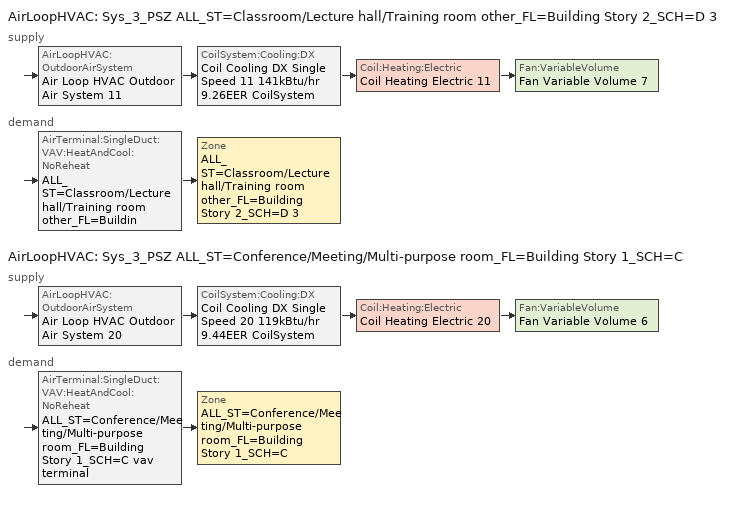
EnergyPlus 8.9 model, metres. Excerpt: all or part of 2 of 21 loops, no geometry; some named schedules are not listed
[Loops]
AirLoopHVAC 'Sys_3_PSZ ALL_ST=Classroom/Lecture hall/Training room other_FL=Building Story 2_SCH=D 3'
 supply: AirLoopHVAC:OutdoorAirSystem 'Air Loop HVAC Outdoor Air System 11' > CoilSystem:Cooling:DX 'Coil Cooling DX Single Speed 11 141kBtu/hr 9.26EER CoilSystem' > Coil:Heating:Electric 'Coil Heating Electric 11' > Fan:VariableVolume 'Fan Variable Volume 7'
 demand: AirTerminal:SingleDuct:VAV:HeatAndCool:NoReheat 'ALL_ST=Classroom/Lecture hall/Training room other_FL=Building Story 2_SCH=D 3 vav terminal' > Zone 'ALL_ST=Classroom/Lecture hall/Training room other_FL=Building Story 2_SCH=D 3'
AirLoopHVAC 'Sys_3_PSZ ALL_ST=Conference/Meeting/Multi-purpose room_FL=Building Story 1_SCH=C'
 supply: AirLoopHVAC:OutdoorAirSystem 'Air Loop HVAC Outdoor Air System 20' > CoilSystem:Cooling:DX 'Coil Cooling DX Single Speed 20 119kBtu/hr 9.44EER CoilSystem' > Coil:Heating:Electric 'Coil Heating Electric 20' > Fan:VariableVolume 'Fan Variable Volume 6'
 demand: AirTerminal:SingleDuct:VAV:HeatAndCool:NoReheat 'ALL_ST=Conference/Meeting/Multi-purpose room_FL=Building Story 1_SCH=C vav terminal' > Zone 'ALL_ST=Conference/Meeting/Multi-purpose room_FL=Building Story 1_SCH=C'
[ZoneControl:Thermostat] Control Object Type 1=ThermostatSetpoint:DualSetpoint
Name | Zone or ZoneList | Control Type Schedule | Control Name 1
ALL_ST=Classroom/Lecture hall/Training room other_FL=Building Story 2_SCH=D 3 Thermostat | ALL_ST=Classroom/Lecture hall/Training room other_FL=Building Story 2_SCH=D 3 | ALL_ST=Classroom/Lecture hall/Training room other_FL=Building Story 2_SCH=D 3 Thermostat Schedule | Space Function Classroom/Lecture hall/Training room other Thermostat 55
ALL_ST=Conference/Meeting/Multi-purpose room_FL=Building Story 1_SCH=C Thermostat | ALL_ST=Conference/Meeting/Multi-purpose room_FL=Building Story 1_SCH=C | ALL_ST=Conference/Meeting/Multi-purpose room_FL=Building Story 1_SCH=C Thermostat Schedule | Space Function Conference/Meeting/Multi-purpose room Thermostat 3
[ThermostatSetpoint:DualSetpoint]
Name | Heating Setpoint Temperature Schedule | Cooling Setpoint Temperature Schedule
Space Function Classroom/Lecture hall/Training room other Thermostat 55 | NECB-D-Thermostat Setpoint-Heating | NECB-D-Thermostat Setpoint-Cooling
Space Function Conference/Meeting/Multi-purpose room Thermostat 3 | NECB-C-Thermostat Setpoint-Heating | NECB-C-Thermostat Setpoint-Cooling
[ZoneHVAC:EnergyRecoveryVentilator] Supply Air Flow Rate {m3/s}=AutoSize; Exhaust Air Flow Rate {m3/s}=AutoSize; Ventilation Rate per Occupant {m3/s-person}=0
Name | Availability Schedule | Heat Exchanger | Supply Air Fan | Exhaust Air Fan | Controller | Ventilation Rate per Unit Floor Area {m3/s-m2}
ALL_ST=Classroom/Lecture hall/Training room other_FL=Building Story 2_SCH=D 3 erv doas | Sys_3_PSZ ALL_ST=Classroom/Lecture hall/Training room other_FL=Building Story 2_SCH=D 3 Occ Sch | ALL_ST=Classroom/Lecture hall/Training room other_FL=Building Story 2_SCH=D 3 erv hx | ALL_ST=Classroom/Lecture hall/Training room other_FL=Building Story 2_SCH=D 3 erv sup fan | ALL_ST=Classroom/Lecture hall/Training room other_FL=Building Story 2_SCH=D 3 erv exh fan | ALL_ST=Classroom/Lecture hall/Training room other_FL=Building Story 2_SCH=D 3 erv contr | 0.00278384
ALL_ST=Conference/Meeting/Multi-purpose room_FL=Building Story 1_SCH=C erv doas | Sys_3_PSZ ALL_ST=Conference/Meeting/Multi-purpose room_FL=Building Story 1_SCH=C Occ Sch | ALL_ST=Conference/Meeting/Multi-purpose room_FL=Building Story 1_SCH=C erv hx | ALL_ST=Conference/Meeting/Multi-purpose room_FL=Building Story 1_SCH=C erv sup fan | ALL_ST=Conference/Meeting/Multi-purpose room_FL=Building Story 1_SCH=C erv exh fan | ALL_ST=Conference/Meeting/Multi-purpose room_FL=Building Story 1_SCH=C erv contr | 0.0015748
[HeatExchanger:AirToAir:SensibleAndLatent] Availability Schedule=Always On Discrete; Nominal Supply Air Flow Rate {m3/s}=Autosize; Sensible Effectiveness at 100% Heating Air Flow=0.9; Latent Effectiveness at 100% Heating Air Flow=0.9; Sensible Effectiveness at 75% Heating Air Flow=0.9; Latent Effectiveness at 75% Heating Air Flow=0.9; Sensible Effectiveness at 100% Cooling Air Flow=0.9; Latent Effectiveness at 100% Cooling Air Flow=0.9; Sensible Effectiveness at 75% Cooling Air Flow=0.9; Latent Effectiveness at 75% Cooling Air Flow=0.9; Heat Exchanger Type=Rotary; Threshold Temperature {C}=-23.3; Initial Defrost Time Fraction=0.167
Name | Nominal Electric Power {W} | Supply Air Outlet Temperature Control | Frost Control Type | Rate of Defrost Time Fraction Increase {1/K} | Economizer Lockout
ALL_ST=Classroom/Lecture hall/Training room other_FL=Building Story 2_SCH=D 3 erv hx | 643.229 | No | ExhaustAirRecirculation | 0.012 | No
ALL_ST=Conference/Meeting/Multi-purpose room_FL=Building Story 1_SCH=C erv hx | 755.069 | No | ExhaustAirRecirculation | 0.012 | No
Sys_3_PSZ ALL_ST=Classroom/Lecture hall/Training room other_FL=Building Story 2_SCH=D 3 ERV | 643.229 | Yes | ExhaustOnly | 1.44 | Yes
Sys_3_PSZ ALL_ST=Conference/Meeting/Multi-purpose room_FL=Building Story 1_SCH=C ERV | 755.069 | Yes | ExhaustOnly | 1.44 | Yes
[Fan:OnOff] Availability Schedule=Always On Discrete; Fan Total Efficiency=0.75; Pressure Rise {Pa}=200; Maximum Flow Rate {m3/s}=Autosize; Motor Efficiency=0.9; Motor In Airstream Fraction=1
Name | Fan Power Ratio Function of Speed Ratio Curve | Fan Efficiency Ratio Function of Speed Ratio Curve
ALL_ST=Classroom/Lecture hall/Training room other_FL=Building Story 2_SCH=D 3 erv sup fan | Fan On Off Power Curve 14 | Fan On Off Efficiency Curve 14
ALL_ST=Classroom/Lecture hall/Training room other_FL=Building Story 2_SCH=D 3 erv exh fan | Fan On Off Power Curve 15 | Fan On Off Efficiency Curve 15
ALL_ST=Conference/Meeting/Multi-purpose room_FL=Building Story 1_SCH=C erv sup fan | Fan On Off Power Curve 12 | Fan On Off Efficiency Curve 12
ALL_ST=Conference/Meeting/Multi-purpose room_FL=Building Story 1_SCH=C erv exh fan | Fan On Off Power Curve 13 | Fan On Off Efficiency Curve 13
[ZoneHVAC:EnergyRecoveryVentilator:Controller] Temperature High Limit {C}=19; Temperature Low Limit {C}=13; Exhaust Air Temperature Limit=NoExhaustAirTemperatureLimit; Exhaust Air Enthalpy Limit=NoExhaustAirEnthalpyLimit; Time of Day Economizer Flow Control Schedule=Always Off Discrete; High Humidity Control Flag=No; High Humidity Outdoor Air Flow Ratio=1; Control High Indoor Humidity Based on Outdoor Humidity Ratio=Yes
Name | Electronic Enthalpy Limit Curve
ALL_ST=Classroom/Lecture hall/Training room other_FL=Building Story 2_SCH=D 3 erv contr | Curve Cubic 9
ALL_ST=Conference/Meeting/Multi-purpose room_FL=Building Story 1_SCH=C erv contr | Curve Cubic 8
[ZoneHVAC:Baseboard:Convective:Electric] Availability Schedule=Always On Discrete; Heating Design Capacity {W}=Autosize; Efficiency=1
Zone HVAC Baseboard Convective Electric 17; Zone HVAC Baseboard Convective Electric 26
[AirTerminal:SingleDuct:VAV:HeatAndCool:NoReheat] Availability Schedule=Always On Discrete; Maximum Air Flow Rate {m3/s}=AutoSize; Zone Minimum Air Flow Fraction=0.05
ALL_ST=Classroom/Lecture hall/Training room other_FL=Building Story 2_SCH=D 3 vav terminal; ALL_ST=Conference/Meeting/Multi-purpose room_FL=Building Story 1_SCH=C vav terminal
[Zone equipment]
ALL_ST=Classroom/Lecture hall/Training room other_FL=Building Story 2_SCH=D 3: ALL_ST=Classroom/Lecture hall/Training room other_FL=Building Story 2_SCH=D 3 erv doas, Zone HVAC Baseboard Convective Electric 17, ALL_ST=Classroom/Lecture hall/Training room other_FL=Building Story 2_SCH=D 3 vav terminal
ALL_ST=Conference/Meeting/Multi-purpose room_FL=Building Story 1_SCH=C: ALL_ST=Conference/Meeting/Multi-purpose room_FL=Building Story 1_SCH=C erv doas, Zone HVAC Baseboard Convective Electric 26, ALL_ST=Conference/Meeting/Multi-purpose room_FL=Building Story 1_SCH=C vav terminal
[Sizing:Zone] Zone Cooling Design Supply Air Temperature Input Method=SupplyAirTemperature; Zone Cooling Design Supply Air Temperature {C}=13; Zone Cooling Design Supply Air Temperature Difference {deltaC}=11.11; Zone Heating Design Supply Air Temperature Input Method=SupplyAirTemperature; Zone Heating Design Supply Air Temperature {C}=43; Zone Heating Design Supply Air Temperature Difference {deltaC}=11.11; Zone Cooling Design Supply Air Humidity Ratio {kgWater/kgDryAir}=0.0085; Zone Heating Design Supply Air Humidity Ratio {kgWater/kgDryAir}=0.008; Zone Heating Sizing Factor=1.3; Zone Cooling Sizing Factor=1.1; Cooling Design Air Flow Method=DesignDay; Cooling Design Air Flow Rate {m3/s}=0; Cooling Minimum Air Flow per Zone Floor Area {m3/s-m2}=0.000762; Cooling Minimum Air Flow {m3/s}=0; Cooling Minimum Air Flow Fraction=0; Heating Design Air Flow Method=DesignDay; Heating Design Air Flow Rate {m3/s}=0; Heating Maximum Air Flow per Zone Floor Area {m3/s-m2}=0.002032; Heating Maximum Air Flow {m3/s}=0.141576; Heating Maximum Air Flow Fraction=0.3; Account for Dedicated Outdoor Air System=No
Name | Design Specification Outdoor Air Object | Design Specification Zone Air Distribution Object
ALL_ST=Classroom/Lecture hall/Training room other_FL=Building Story 2_SCH=D 3 | Space Function Classroom/Lecture hall/Training room other Ventilation | ALL_ST=Classroom/Lecture hall/Training room other_FL=Building Story 2_SCH=D 3 Design Spec Zone Air Dist
ALL_ST=Conference/Meeting/Multi-purpose room_FL=Building Story 1_SCH=C | Space Function Conference/Meeting/Multi-purpose room Ventilation | ALL_ST=Conference/Meeting/Multi-purpose room_FL=Building Story 1_SCH=C Design Spec Zone Air Dist
[DesignSpecification:ZoneAirDistribution] Zone Air Distribution Effectiveness in Cooling Mode=1; Zone Air Distribution Effectiveness in Heating Mode=1
ALL_ST=Classroom/Lecture hall/Training room other_FL=Building Story 2_SCH=D 3 Design Spec Zone Air Dist; ALL_ST=Conference/Meeting/Multi-purpose room_FL=Building Story 1_SCH=C Design Spec Zone Air Dist
[Controller:MechanicalVentilation] Demand Controlled Ventilation=No; System Outdoor Air Method=ZoneSum
Name | Availability Schedule | Zone Name 1 | Design Specification Outdoor Air Object Name 1 | Design Specification Zone Air Distribution Object Name 1
Controller Mechanical Ventilation 11 | Sys_3_PSZ ALL_ST=Classroom/Lecture hall/Training room other_FL=Building Story 2_SCH=D 3 Occ Sch | ALL_ST=Classroom/Lecture hall/Training room other_FL=Building Story 2_SCH=D 3 | Space Function Classroom/Lecture hall/Training room other Ventilation | ALL_ST=Classroom/Lecture hall/Training room other_FL=Building Story 2_SCH=D 3 Design Spec Zone Air Dist
Controller Mechanical Ventilation 20 | Sys_3_PSZ ALL_ST=Conference/Meeting/Multi-purpose room_FL=Building Story 1_SCH=C Occ Sch | ALL_ST=Conference/Meeting/Multi-purpose room_FL=Building Story 1_SCH=C | Space Function Conference/Meeting/Multi-purpose room Ventilation | ALL_ST=Conference/Meeting/Multi-purpose room_FL=Building Story 1_SCH=C Design Spec Zone Air Dist
[DesignSpecification:OutdoorAir] Outdoor Air Method=Sum; Outdoor Air Flow per Person {m3/s-person}=0; Outdoor Air Flow per Zone {m3/s}=0; Outdoor Air Flow Air Changes per Hour {1/hr}=0
Name | Outdoor Air Flow per Zone Floor Area {m3/s-m2}
Space Function Classroom/Lecture hall/Training room other Ventilation | 0.00278384
Space Function Conference/Meeting/Multi-purpose room Ventilation | 0.0015748
[AirLoopHVAC] Design Supply Air Flow Rate {m3/s}=AutoSize
Sys_3_PSZ ALL_ST=Classroom/Lecture hall/Training room other_FL=Building Story 2_SCH=D 3; Sys_3_PSZ ALL_ST=Conference/Meeting/Multi-purpose room_FL=Building Story 1_SCH=C
[Sizing:System] Type of Load to Size On=Sensible; Design Outdoor Air Flow Rate {m3/s}=Autosize; Central Heating Maximum System Air Flow Ratio=1; Preheat Design Temperature {C}=7; Preheat Design Humidity Ratio {kgWater/kgDryAir}=0.008; Precool Design Temperature {C}=13; Precool Design Humidity Ratio {kgWater/kgDryAir}=0.008; Central Cooling Design Supply Air Temperature {C}=13; Central Heating Design Supply Air Temperature {C}=43; Type of Zone Sum to Use=NonCoincident; 100% Outdoor Air in Cooling=No; 100% Outdoor Air in Heating=No; Central Cooling Design Supply Air Humidity Ratio {kgWater/kgDryAir}=0.0085; Central Heating Design Supply Air Humidity Ratio {kgWater/kgDryAir}=0.008; Cooling Supply Air Flow Rate Method=DesignDay; Cooling Supply Air Flow Rate {m3/s}=0; Cooling Supply Air Flow Rate Per Floor Area {m3/s-m2}=0.00996765; Cooling Fraction of Autosized Cooling Supply Air Flow Rate=1; Cooling Supply Air Flow Rate Per Unit Cooling Capacity {m3/s-W}=3.94755e-05; Heating Supply Air Flow Rate Method=DesignDay; Heating Supply Air Flow Rate {m3/s}=0; Heating Supply Air Flow Rate Per Floor Area {m3/s-m2}=0.00996765; Heating Fraction of Autosized Heating Supply Air Flow Rate=1; Heating Fraction of Autosized Cooling Supply Air Flow Rate=1; Heating Supply Air Flow Rate Per Unit Heating Capacity {m3/s-W}=3.15882e-05; System Outdoor Air Method=ZoneSum; Zone Maximum Outdoor Air Fraction=1; Cooling Design Capacity Method=CoolingDesignCapacity; Cooling Design Capacity {W}=Autosize; Cooling Design Capacity Per Floor Area {W/m2}=234.7; Fraction of Autosized Cooling Design Capacity=1; Heating Design Capacity Method=HeatingDesignCapacity; Heating Design Capacity {W}=Autosize; Heating Design Capacity Per Floor Area {W/m2}=157; Fraction of Autosized Heating Design Capacity=1; Central Cooling Capacity Control Method=OnOff
Sys_3_PSZ ALL_ST=Classroom/Lecture hall/Training room other_FL=Building Story 2_SCH=D 3; Sys_3_PSZ ALL_ST=Conference/Meeting/Multi-purpose room_FL=Building Story 1_SCH=C
[Controller:OutdoorAir] Minimum Outdoor Air Flow Rate {m3/s}=0; Maximum Outdoor Air Flow Rate {m3/s}=0; Economizer Control Type=DifferentialEnthalpy; Economizer Control Action Type=ModulateFlow; Lockout Type=NoLockout; Minimum Limit Type=FixedMinimum; High Humidity Control=No; Control High Indoor Humidity Based on Outdoor Humidity Ratio=Yes; Heat Recovery Bypass Control Type=BypassWhenOAFlowGreaterThanMinimum
Name | Minimum Outdoor Air Schedule | Mechanical Ventilation Controller
Controller Outdoor Air 11 | Sys_3_PSZ ALL_ST=Classroom/Lecture hall/Training room other_FL=Building Story 2_SCH=D 3 Occ Sch | Controller Mechanical Ventilation 11
Controller Outdoor Air 20 | Sys_3_PSZ ALL_ST=Conference/Meeting/Multi-purpose room_FL=Building Story 1_SCH=C Occ Sch | Controller Mechanical Ventilation 20
[SetpointManager:OutdoorAirPretreat] Control Variable=Temperature; Minimum Setpoint Temperature {C}=-99; Maximum Setpoint Temperature {C}=99; Minimum Setpoint Humidity Ratio {kgWater/kgDryAir}=1e-005; Maximum Setpoint Humidity Ratio {kgWater/kgDryAir}=1
Setpoint Manager Outdoor Air Pretreat 9; Setpoint Manager Outdoor Air Pretreat 10
[SetpointManager:MixedAir] Control Variable=Temperature
Node 158 OS Default SPM; Node 157 OS Default SPM; Node 389 OS Default SPM; Node 257 OS Default SPM; Node 256 OS Default SPM; Node 387 OS Default SPM
[CoilSystem:Cooling:DX] Availability Schedule=Always On Discrete
Name | Cooling Coil
Coil Cooling DX Single Speed 11 141kBtu/hr 9.26EER CoilSystem | Coil Cooling DX Single Speed 11 141kBtu/hr 9.26EER
Coil Cooling DX Single Speed 20 119kBtu/hr 9.44EER CoilSystem | Coil Cooling DX Single Speed 20 119kBtu/hr 9.44EER
[Coil:Cooling:DX:SingleSpeed] Availability Schedule=Always On Discrete; Gross Rated Total Cooling Capacity {W}=Autosize; Gross Rated Sensible Heat Ratio=Autosize; Rated Air Flow Rate {m3/s}=Autosize; Rated Evaporator Fan Power Per Volume Flow Rate {W/(m3/s)}=773.3; Total Cooling Capacity Function of Temperature Curve=DXCOOL-NECB2011-REF-CAPFT; Total Cooling Capacity Function of Flow Fraction Curve=DXCOOL-NECB2011-REF-CAPFFLOW; Energy Input Ratio Function of Temperature Curve=DXCOOL-NECB2011-REF-COOLEIRFT; Energy Input Ratio Function of Flow Fraction Curve=DXCOOL-NECB2011-REF-COOLEIRFFLOW; Part Load Fraction Correlation Curve=DXCOOL-NECB2011-REF-COOLPLFFPLR; Condenser Type=AirCooled; Evaporative Condenser Effectiveness=0; Evaporative Condenser Air Flow Rate {m3/s}=Autosize; Evaporative Condenser Pump Rated Power Consumption {W}=Autosize; Crankcase Heater Capacity {W}=0; Maximum Outdoor Dry-Bulb Temperature for Crankcase Heater Operation {C}=0; Basin Heater Capacity {W/K}=0; Basin Heater Setpoint Temperature {C}=10
Name | Gross Rated Cooling COP {W/W}
Coil Cooling DX Single Speed 11 141kBtu/hr 9.26EER | 3.23238
Coil Cooling DX Single Speed 20 119kBtu/hr 9.44EER | 3.27848
[Coil:Heating:Electric] Availability Schedule=Always On Discrete; Efficiency=1; Nominal Capacity {W}=Autosize
Coil Heating Electric 11; Coil Heating Electric 20
[Fan:VariableVolume] Fan Total Efficiency=0.7; Pressure Rise {Pa}=640; Maximum Flow Rate {m3/s}=AutoSize; Fan Power Minimum Flow Rate Input Method=Fraction; Fan Power Minimum Flow Fraction=0.3; Fan Power Minimum Air Flow Rate {m3/s}=0; Motor Efficiency=0.9; Motor In Airstream Fraction=1; Fan Power Coefficient 1=0.0407599; Fan Power Coefficient 2=0.088045; Fan Power Coefficient 3=-0.0729261; Fan Power Coefficient 4=0.94374; Fan Power Coefficient 5=0
Name | Availability Schedule
Fan Variable Volume 7 | Sys_3_PSZ ALL_ST=Classroom/Lecture hall/Training room other_FL=Building Story 2_SCH=D 3 Occ Sch
Fan Variable Volume 6 | Sys_3_PSZ ALL_ST=Conference/Meeting/Multi-purpose room_FL=Building Story 1_SCH=C Occ Sch
[SetpointManager:Warmest] Control Variable=Temperature; Minimum Setpoint Temperature {C}=12; Maximum Setpoint Temperature {C}=35; Strategy=MaximumTemperature
Name | HVAC Air Loop
Node 150 SAT stpmanager | Sys_3_PSZ ALL_ST=Classroom/Lecture hall/Training room other_FL=Building Story 2_SCH=D 3
Node 249 SAT stpmanager | Sys_3_PSZ ALL_ST=Conference/Meeting/Multi-purpose room_FL=Building Story 1_SCH=C
[Schedule:Compact]
ALL_ST=Classroom/Lecture hall/Training room other_FL=Building Story 2_SCH=D 3 Thermostat Schedule; ALL_ST=Conference/Meeting/Multi-purpose room_FL=Building Story 1_SCH=C Thermostat Schedule: Through: 12/31, For: AllDays, Until: 24:00, 4
[Schedule:Week:Daily]
NECB-D-Thermostat Setpoint-Heating Week Rule - Jan1-Dec31: NECB-D-Thermostat Setpoint-Heating Sun|Hol Day, NECB-D-Thermostat Setpoint-Heating Default|Wkdy Day, NECB-D-Thermostat Setpoint-Heating Default|Wkdy Day, NECB-D-Thermostat Setpoint-Heating Default|Wkdy Day, NECB-D-Thermostat Setpoint-Heating Default|Wkdy Day, NECB-D-Thermostat Setpoint-Heating Default|Wkdy Day, NECB-D-Thermostat Setpoint-Heating Sat Day, NECB-D-Thermostat Setpoint-Heating Default, NECB-D-Thermostat Setpoint-Heating Default, NECB-D-Thermostat Setpoint-Heating Default, NECB-D-Thermostat Setpoint-Heating Default, NECB-D-Thermostat Setpoint-Heating Default
Sys_3_PSZ ALL_ST=Classroom/Lecture hall/Training room other_FL=Building Story 2_SCH=D 3 Occ Sch Week Rule - Jan1-Dec31: Sys_3_PSZ ALL_ST=Classroom/Lecture hall/Training room other_FL=Building Story 2_SCH=D 3 Occ Sch Sunday, Sys_3_PSZ ALL_ST=Classroom/Lecture hall/Training room other_FL=Building Story 2_SCH=D 3 Occ Sch Monday, Sys_3_PSZ ALL_ST=Classroom/Lecture hall/Training room other_FL=Building Story 2_SCH=D 3 Occ Sch Tuesday, Sys_3_PSZ ALL_ST=Classroom/Lecture hall/Training room other_FL=Building Story 2_SCH=D 3 Occ Sch Wednesday, Sys_3_PSZ ALL_ST=Classroom/Lecture hall/Training room other_FL=Building Story 2_SCH=D 3 Occ Sch Thursday, Sys_3_PSZ ALL_ST=Classroom/Lecture hall/Training room other_FL=Building Story 2_SCH=D 3 Occ Sch Friday, Sys_3_PSZ ALL_ST=Classroom/Lecture hall/Training room other_FL=Building Story 2_SCH=D 3 Occ Sch Saturday, Sys_3_PSZ ALL_ST=Classroom/Lecture hall/Training room other_FL=Building Story 2_SCH=D 3 Occ Sch Default, Sys_3_PSZ ALL_ST=Classroom/Lecture hall/Training room other_FL=Building Story 2_SCH=D 3 Occ Sch Summer Design Day, Sys_3_PSZ ALL_ST=Classroom/Lecture hall/Training room other_FL=Building Story 2_SCH=D 3 Occ Sch Winter Design Day, Sys_3_PSZ ALL_ST=Classroom/Lecture hall/Training room other_FL=Building Story 2_SCH=D 3 Occ Sch Default, Sys_3_PSZ ALL_ST=Classroom/Lecture hall/Training room other_FL=Building Story 2_SCH=D 3 Occ Sch Default
Sys_3_PSZ ALL_ST=Conference/Meeting/Multi-purpose room_FL=Building Story 1_SCH=C Occ Sch Week Rule - Jan1-Dec31: Sys_3_PSZ ALL_ST=Conference/Meeting/Multi-purpose room_FL=Building Story 1_SCH=C Occ Sch Sunday, Sys_3_PSZ ALL_ST=Conference/Meeting/Multi-purpose room_FL=Building Story 1_SCH=C Occ Sch Monday, Sys_3_PSZ ALL_ST=Conference/Meeting/Multi-purpose room_FL=Building Story 1_SCH=C Occ Sch Tuesday, Sys_3_PSZ ALL_ST=Conference/Meeting/Multi-purpose room_FL=Building Story 1_SCH=C Occ Sch Wednesday, Sys_3_PSZ ALL_ST=Conference/Meeting/Multi-purpose room_FL=Building Story 1_SCH=C Occ Sch Thursday, Sys_3_PSZ ALL_ST=Conference/Meeting/Multi-purpose room_FL=Building Story 1_SCH=C Occ Sch Friday, Sys_3_PSZ ALL_ST=Conference/Meeting/Multi-purpose room_FL=Building Story 1_SCH=C Occ Sch Saturday, Sys_3_PSZ ALL_ST=Conference/Meeting/Multi-purpose room_FL=Building Story 1_SCH=C Occ Sch Default, Sys_3_PSZ ALL_ST=Conference/Meeting/Multi-purpose room_FL=Building Story 1_SCH=C Occ Sch Summer Design Day, Sys_3_PSZ ALL_ST=Conference/Meeting/Multi-purpose room_FL=Building Story 1_SCH=C Occ Sch Winter Design Day, Sys_3_PSZ ALL_ST=Conference/Meeting/Multi-purpose room_FL=Building Story 1_SCH=C Occ Sch Default, Sys_3_PSZ ALL_ST=Conference/Meeting/Multi-purpose room_FL=Building Story 1_SCH=C Occ Sch Default
[Schedule:Year]
NECB-C-Thermostat Setpoint-Heating: NECB-C-Thermostat Setpoint-Heating Week Rule - Jan1-Dec31, 1, 1, 12, 31
NECB-C-Thermostat Setpoint-Cooling: NECB-C-Thermostat Setpoint-Cooling Week Rule - Jan1-Dec31, 1, 1, 12, 31
NECB-D-Thermostat Setpoint-Heating: NECB-D-Thermostat Setpoint-Heating Week Rule - Jan1-Dec31, 1, 1, 12, 31
NECB-D-Thermostat Setpoint-Cooling: NECB-D-Thermostat Setpoint-Cooling Week Rule - Jan1-Dec31, 1, 1, 12, 31
Sys_3_PSZ ALL_ST=Classroom/Lecture hall/Training room other_FL=Building Story 2_SCH=D 3 Occ Sch: Sys_3_PSZ ALL_ST=Classroom/Lecture hall/Training room other_FL=Building Story 2_SCH=D 3 Occ Sch Week Rule - Jan1-Dec31, 1, 1, 12, 31
Sys_3_PSZ ALL_ST=Conference/Meeting/Multi-purpose room_FL=Building Story 1_SCH=C Occ Sch: Sys_3_PSZ ALL_ST=Conference/Meeting/Multi-purpose room_FL=Building Story 1_SCH=C Occ Sch Week Rule - Jan1-Dec31, 1, 1, 12, 31
[Schedule:Constant]
Name | Hourly Value
Always On Discrete | 1
Always Off Discrete | 0
[Curve:Exponent] Coefficient1 Constant=1; Coefficient2 Constant=0; Coefficient3 Constant=0; Minimum Value of x {BasedOnField A2}=0; Maximum Value of x {BasedOnField A2}=1
Fan On Off Power Curve 14; Fan On Off Power Curve 15; Fan On Off Power Curve 12; Fan On Off Power Curve 13
[Curve:Cubic]
Name | Coefficient1 Constant | Coefficient2 x | Coefficient3 x**2 | Coefficient4 x**3 | Minimum Value of x {BasedOnField A2} | Maximum Value of x {BasedOnField A2}
Fan On Off Efficiency Curve 14; Fan On Off Efficiency Curve 15; Fan On Off Efficiency Curve 12; Fan On Off Efficiency Curve 13 | 1 | 0 | 0 | 0 | 0 | 1
Curve Cubic 9; Curve Cubic 8 | 0.013427 | -0.00047892 | 5.3352e-05 | -1.8103e-06 | 16.6 | 29.13
DXCOOL-NECB2011-REF-COOLPLFFPLR | 0.0277 | 4.9151 | -8.184 | 4.2702 | 0.7 | 1
[Curve:Biquadratic] Minimum Value of x {BasedOnField A2}=13; Maximum Value of x {BasedOnField A2}=24; Minimum Value of y {BasedOnField A3}=24; Maximum Value of y {BasedOnField A3}=46
Name | Coefficient1 Constant | Coefficient2 x | Coefficient3 x**2 | Coefficient4 y | Coefficient5 y**2 | Coefficient6 x*y
DXCOOL-NECB2011-REF-CAPFT | 0.867905 | 0.0142459 | 0.00055436 | -0.0075575 | 3.3e-005 | -0.0001918
DXCOOL-NECB2011-REF-COOLEIRFT | 0.116936 | 0.0284933 | -0.0004112 | 0.0214108 | 0.00016103 | -0.0006791
[Curve:Quadratic] Coefficient1 Constant=1; Coefficient2 x=0; Coefficient3 x**2=0; Minimum Value of x {BasedOnField A2}=0; Maximum Value of x {BasedOnField A2}=1
DXCOOL-NECB2011-REF-CAPFFLOW; DXCOOL-NECB2011-REF-COOLEIRFFLOW
